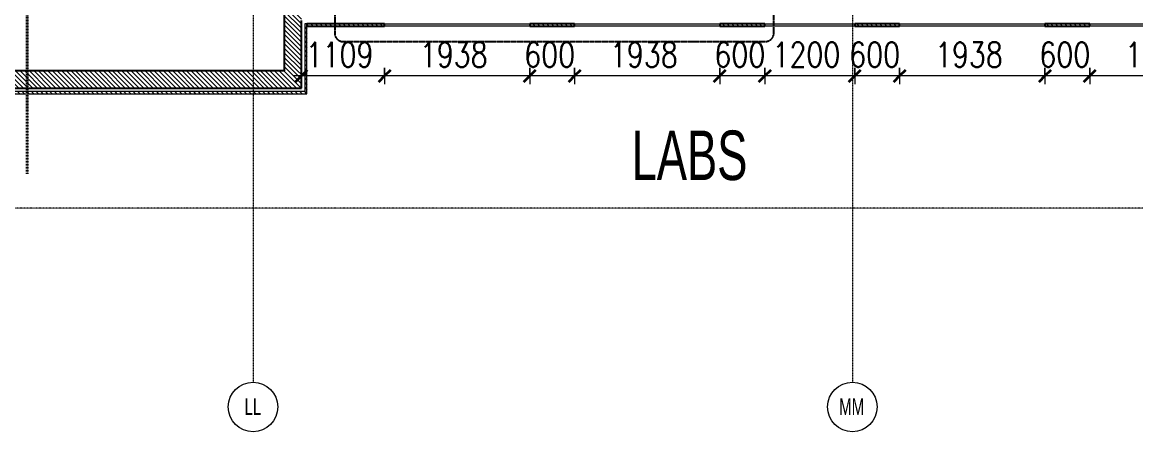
# Model space of a CAD drawing. Header units: millimetres. Extents: x -25222 to 91371, y -63339 to 20835.
# Drawn here: x 58655 to 73517, y -63101 to -57641 of the extents above; entities that cross this region are included whole.
import ezdxf

# ---------------------------------------------------------------- set-up
doc = ezdxf.new("R2010")
doc.units = ezdxf.units.MM
for name, pattern in [('Cut Out Line', [2, 1, -1]), ('Dash_2_', [6.35, 3.175, -3.175]), ('Grid Line', [22.225, 12.7, -3.175, 3.175, -3.175]), ('IMPORT-SLDTANVISIBLE0', [12.7, 6.35, -1.27, 1.27, -1.27, 1.27, -1.27])]:
    doc.linetypes.add(name, pattern=pattern)
for name, color, linetype, lineweight in [('A-ANNO-DIMS', 211, 'Continuous', 9), ('A-ANNO-DIMS-110', 211, 'Continuous', 9), ('A-ANNO-SYMB', 150, 'Continuous', 9), ('A-DETL', 90, 'Continuous', 5), ('A-DETL-HDLN', 90, 'Dash_2_', 5), ('A-WALL', 113, 'Continuous', 5), ('A-WALL-PATT', 111, 'Continuous', 25), ('G-ANNO-TEXT', 231, 'Continuous', 9), ('S-GRID', 1, 'Continuous', 9), ('S-GRID-IDEN', 1, 'Continuous', 9)]:
    doc.layers.add(name, color=color, linetype=linetype, lineweight=lineweight)
doc.styles.add('RomanS', font='romans__.ttf', dxfattribs={"width": 0.8, "height": 330})
doc.styles.add('Swis721 Cn BT', font='swissc.ttf', dxfattribs={"width": 0.8, "height": 220})
doc.styles.add('Swis721 Cn BT_5', font='swissc.ttf', dxfattribs={"width": 0.8, "height": 660})
doc.dimstyles.new('Diagonal_-__3_mm_ROMAN', dxfattribs={"dimscale": 304.8, "dimtxt": 335.231452, "dimasz": 0.541339, "dimexe": 0.360892, "dimexo": 0.0625, "dimgap": 0.018045, "dimtad": 1, "dimdec": 0, "dimzin": 0, "dimdsep": 46, "dimtxsty": 'RomanS', "dimblk1": 'OBLIQUE', "dimblk2": 'OBLIQUE', "dimsah": 1, "dimcen": 0.09, "dimdle": 0.360892, "dimazin": 0, "dimtfac": 1, "dimtdec": 4, "dimtix": 1, "dimtmove": 0, "dimatfit": 3, "dimfxl": 0.360892, "dimfxlon": 1, "dimtvp": 1, "dimtolj": 1, "dimtzin": 0, "dimarcsym": 2})
pattern_1 = [(315, (14219.89, -54691.457), (30.869454, 30.869454), [])]

# ---------------------------------------------------------------- blocks, each defined once
blk = doc.blocks.new('Grid - M_Grid Head - Circle 2-3337206-4_ FOURTH FLOOR - GA PLAN')
at = {"layer": 'S-GRID-IDEN'}
blk.add_circle((0, 0), 3, dxfattribs=at)
blk = doc.blocks.new('DIMBLOCK119-4_ FOURTH FLOOR - GA PLAN')
at = {"layer": 'A-ANNO-DIMS-110', "transparency": 16777216}
for p, q in [((72904, -58247), (72904, -58467)), ((72904, -58357), (72904, -58247)), ((74842, -58247), (74842, -58467)), ((74842, -58357), (74842, -58247)), ((74842, -58357), (72904, -58357))]:
    blk.add_line(p, q, dxfattribs=at)
at = {"layer": 'A-ANNO-DIMS-110', "lineweight": 35, "transparency": 16777216}
for p, q in [((72904, -58357), (72821, -58439)), ((72904, -58357), (72986, -58274)), ((74842, -58357), (74759, -58439)), ((74842, -58357), (74924, -58274))]:
    blk.add_line(p, q, dxfattribs=at)
at = {"layer": 'A-ANNO-DIMS-110', "color": 0, "transparency": 16777216, "insert": (73375, -57908), "char_height": 330, "width": 1193.86, "attachment_point": 1, "line_spacing_factor": 0.983083, "style": 'RomanS'}
blk.add_mtext('1938', dxfattribs=at)
blk = doc.blocks.new('_Oblique')
at = {"color": 0, "linetype": 'ByBlock', "lineweight": -2}
blk.add_line((-0.5, -0.5), (0.5, 0.5), dxfattribs=at)
blk = doc.blocks.new('DIMBLOCK120-4_ FOURTH FLOOR - GA PLAN')
at = {"layer": 'A-ANNO-DIMS-110', "transparency": 16777216}
for p, q in [((72304, -58247), (72304, -58467)), ((72304, -58357), (72304, -58247)), ((72904, -58247), (72904, -58467)), ((72904, -58357), (72904, -58247)), ((72904, -58357), (72304, -58357))]:
    blk.add_line(p, q, dxfattribs=at)
at = {"layer": 'A-ANNO-DIMS-110', "lineweight": 35, "transparency": 16777216}
for p, q in [((72304, -58357), (72222, -58439)), ((72304, -58357), (72387, -58274)), ((72904, -58357), (72821, -58439)), ((72904, -58357), (72986, -58274))]:
    blk.add_line(p, q, dxfattribs=at)
at = {"layer": 'A-ANNO-DIMS-110', "color": 0, "transparency": 16777216, "insert": (72231, -57908), "char_height": 330, "width": 895.39, "attachment_point": 1, "line_spacing_factor": 0.983083, "style": 'RomanS'}
blk.add_mtext('600', dxfattribs=at)
blk = doc.blocks.new('DIMBLOCK121-4_ FOURTH FLOOR - GA PLAN')
at = {"layer": 'A-ANNO-DIMS-110', "transparency": 16777216}
for p, q in [((70366, -58247), (70366, -58467)), ((70366, -58357), (70366, -58247)), ((72304, -58247), (72304, -58467)), ((72304, -58357), (72304, -58247)), ((72304, -58357), (70366, -58357))]:
    blk.add_line(p, q, dxfattribs=at)
at = {"layer": 'A-ANNO-DIMS-110', "lineweight": 35, "transparency": 16777216}
for p, q in [((70366, -58357), (70284, -58439)), ((70366, -58357), (70449, -58274)), ((72304, -58357), (72222, -58439)), ((72304, -58357), (72387, -58274))]:
    blk.add_line(p, q, dxfattribs=at)
at = {"layer": 'A-ANNO-DIMS-110', "color": 0, "transparency": 16777216, "insert": (70838, -57908), "char_height": 330, "width": 1193.86, "attachment_point": 1, "line_spacing_factor": 0.983083, "style": 'RomanS'}
blk.add_mtext('1938', dxfattribs=at)
blk = doc.blocks.new('DIMBLOCK122-4_ FOURTH FLOOR - GA PLAN')
at = {"layer": 'A-ANNO-DIMS-110', "transparency": 16777216}
for p, q in [((69766, -58247), (69766, -58467)), ((69766, -58357), (69766, -58247)), ((70366, -58247), (70366, -58467)), ((70366, -58357), (70366, -58247)), ((70366, -58357), (69766, -58357))]:
    blk.add_line(p, q, dxfattribs=at)
at = {"layer": 'A-ANNO-DIMS-110', "lineweight": 35, "transparency": 16777216}
for p, q in [((69766, -58357), (69684, -58439)), ((69766, -58357), (69849, -58274)), ((70366, -58357), (70284, -58439)), ((70366, -58357), (70449, -58274))]:
    blk.add_line(p, q, dxfattribs=at)
at = {"layer": 'A-ANNO-DIMS-110', "color": 0, "transparency": 16777216, "insert": (69693, -57908), "char_height": 330, "width": 895.39, "attachment_point": 1, "line_spacing_factor": 0.983083, "style": 'RomanS'}
blk.add_mtext('600', dxfattribs=at)
blk = doc.blocks.new('DIMBLOCK123-4_ FOURTH FLOOR - GA PLAN')
at = {"layer": 'A-ANNO-DIMS-110', "transparency": 16777216}
for p, q in [((68566, -58247), (68566, -58467)), ((68566, -58357), (68566, -58247)), ((69766, -58247), (69766, -58467)), ((69766, -58357), (69766, -58247)), ((69766, -58357), (68566, -58357))]:
    blk.add_line(p, q, dxfattribs=at)
at = {"layer": 'A-ANNO-DIMS-110', "lineweight": 35, "transparency": 16777216}
for p, q in [((68566, -58357), (68484, -58439)), ((68566, -58357), (68649, -58274)), ((69766, -58357), (69684, -58439)), ((69766, -58357), (69849, -58274))]:
    blk.add_line(p, q, dxfattribs=at)
at = {"layer": 'A-ANNO-DIMS-110', "color": 0, "transparency": 16777216, "insert": (68669, -57908), "char_height": 330, "width": 1193.86, "attachment_point": 1, "line_spacing_factor": 0.983083, "style": 'RomanS'}
blk.add_mtext('1200', dxfattribs=at)
blk = doc.blocks.new('DIMBLOCK124-4_ FOURTH FLOOR - GA PLAN')
at = {"layer": 'A-ANNO-DIMS-110', "transparency": 16777216}
for p, q in [((67966, -58247), (67966, -58467)), ((67966, -58357), (67966, -58247)), ((68566, -58247), (68566, -58467)), ((68566, -58357), (68566, -58247)), ((68566, -58357), (67966, -58357))]:
    blk.add_line(p, q, dxfattribs=at)
at = {"layer": 'A-ANNO-DIMS-110', "lineweight": 35, "transparency": 16777216}
for p, q in [((67966, -58357), (67883, -58439)), ((67966, -58357), (68048, -58274)), ((68566, -58357), (68484, -58439)), ((68566, -58357), (68649, -58274))]:
    blk.add_line(p, q, dxfattribs=at)
at = {"layer": 'A-ANNO-DIMS-110', "color": 0, "transparency": 16777216, "insert": (67893, -57908), "char_height": 330, "width": 895.39, "attachment_point": 1, "line_spacing_factor": 0.983083, "style": 'RomanS'}
blk.add_mtext('600', dxfattribs=at)
blk = doc.blocks.new('DIMBLOCK125-4_ FOURTH FLOOR - GA PLAN')
at = {"layer": 'A-ANNO-DIMS-110', "transparency": 16777216}
for p, q in [((66028, -58247), (66028, -58467)), ((66028, -58357), (66028, -58247)), ((67966, -58247), (67966, -58467)), ((67966, -58357), (67966, -58247)), ((67966, -58357), (66028, -58357))]:
    blk.add_line(p, q, dxfattribs=at)
at = {"layer": 'A-ANNO-DIMS-110', "lineweight": 35, "transparency": 16777216}
for p, q in [((66028, -58357), (65945, -58439)), ((66028, -58357), (66110, -58274)), ((67966, -58357), (67883, -58439)), ((67966, -58357), (68048, -58274))]:
    blk.add_line(p, q, dxfattribs=at)
at = {"layer": 'A-ANNO-DIMS-110', "color": 0, "transparency": 16777216, "insert": (66499, -57908), "char_height": 330, "width": 1193.86, "attachment_point": 1, "line_spacing_factor": 0.983083, "style": 'RomanS'}
blk.add_mtext('1938', dxfattribs=at)
blk = doc.blocks.new('DIMBLOCK126-4_ FOURTH FLOOR - GA PLAN')
at = {"layer": 'A-ANNO-DIMS-110', "transparency": 16777216}
for p, q in [((65428, -58247), (65428, -58467)), ((65428, -58357), (65428, -58247)), ((66028, -58247), (66028, -58467)), ((66028, -58357), (66028, -58247)), ((66028, -58357), (65428, -58357))]:
    blk.add_line(p, q, dxfattribs=at)
at = {"layer": 'A-ANNO-DIMS-110', "lineweight": 35, "transparency": 16777216}
for p, q in [((65428, -58357), (65346, -58439)), ((65428, -58357), (65511, -58274)), ((66028, -58357), (65945, -58439)), ((66028, -58357), (66110, -58274))]:
    blk.add_line(p, q, dxfattribs=at)
at = {"layer": 'A-ANNO-DIMS-110', "color": 0, "transparency": 16777216, "insert": (65355, -57908), "char_height": 330, "width": 895.39, "attachment_point": 1, "line_spacing_factor": 0.983083, "style": 'RomanS'}
blk.add_mtext('600', dxfattribs=at)
blk = doc.blocks.new('DIMBLOCK127-4_ FOURTH FLOOR - GA PLAN')
at = {"layer": 'A-ANNO-DIMS-110', "transparency": 16777216}
for p, q in [((63490, -58247), (63490, -58467)), ((63490, -58357), (63490, -58247)), ((65428, -58247), (65428, -58467)), ((65428, -58357), (65428, -58247)), ((65428, -58357), (63490, -58357))]:
    blk.add_line(p, q, dxfattribs=at)
at = {"layer": 'A-ANNO-DIMS-110', "lineweight": 35, "transparency": 16777216}
for p, q in [((63490, -58357), (63408, -58439)), ((63490, -58357), (63573, -58274)), ((65428, -58357), (65346, -58439)), ((65428, -58357), (65511, -58274))]:
    blk.add_line(p, q, dxfattribs=at)
at = {"layer": 'A-ANNO-DIMS-110', "color": 0, "transparency": 16777216, "insert": (63962, -57908), "char_height": 330, "width": 1193.86, "attachment_point": 1, "line_spacing_factor": 0.983083, "style": 'RomanS'}
blk.add_mtext('1938', dxfattribs=at)
blk = doc.blocks.new('DIMBLOCK128-4_ FOURTH FLOOR - GA PLAN')
at = {"layer": 'A-ANNO-DIMS-110', "transparency": 16777216}
for p, q in [((62381, -58467), (62381, -58247)), ((63490, -58247), (63490, -58467)), ((63490, -58357), (63490, -58247)), ((63490, -58357), (62271, -58357)), ((62381, -58357), (62381, -58467))]:
    blk.add_line(p, q, dxfattribs=at)
at = {"layer": 'A-ANNO-DIMS-110', "lineweight": 35, "transparency": 16777216}
for p, q in [((62381, -58357), (62299, -58439)), ((62381, -58357), (62464, -58274)), ((63490, -58357), (63408, -58439)), ((63490, -58357), (63573, -58274))]:
    blk.add_line(p, q, dxfattribs=at)
at = {"layer": 'A-ANNO-DIMS-110', "color": 0, "transparency": 16777216, "insert": (62438, -57908), "char_height": 330, "width": 1193.86, "attachment_point": 1, "line_spacing_factor": 0.983083, "style": 'RomanS'}
blk.add_mtext('1109', dxfattribs=at)

msp = doc.modelspace()

# ---------------------------------------------------------------- hatches: boundary and pattern name
at = {"layer": 'A-WALL-PATT', "lineweight": 5}
h = msp.add_hatch(dxfattribs=at)
h.set_pattern_fill('FP_1', color=9, style=0, pattern_type=2)
h.set_pattern_definition(pattern_1)
h.paths.add_polyline_path([(62151.1, -58288.7), (62381.1, -58288.7), (62381.1, -57388.7), (62151.1, -57388.7), (62151.1, -58078.1)], flags=0)
h = msp.add_hatch(dxfattribs=at)
h.set_pattern_fill('FP_1', color=9, style=0, pattern_type=2)
h.set_pattern_definition(pattern_1)
h.paths.add_polyline_path([(62455.1, -58563.7), (62455.1, -57663.7), (62425.1, -57663.7), (62425.1, -58563.7)], flags=0)
h = msp.add_hatch(dxfattribs=at)
h.set_pattern_fill('FP_1', color=9, style=0, pattern_type=2)
h.set_pattern_definition(pattern_1)
h.paths.add_polyline_path([(84998.5, -57693.7), (86040.1, -57693.7), (86040.1, -57663.7), (84655.1, -57663.7), (84655.1, -57693.7)], flags=0)
h.paths.add_polyline_path([(79735.1, -57693.7), (80179.1, -57693.7), (80179.1, -57663.7), (79579.4, -57663.7), (79579.4, -57693.7)], flags=0)
h.paths.add_polyline_path([(77435.1, -57693.7), (77641.4, -57693.7), (77641.4, -57663.7), (76641.8, -57663.7), (76641.8, -57693.7), (77415.1, -57693.7)], flags=0)
h.paths.add_polyline_path([(82117.1, -57693.7), (82717.1, -57693.7), (82717.1, -57663.7), (82117.1, -57663.7)], flags=0)
h.paths.add_polyline_path([(72855.1, -57693.7), (72903.8, -57693.7), (72903.8, -57663.7), (72304.1, -57663.7), (72304.1, -57693.7), (72740.1, -57693.7)], flags=0)
h.paths.add_polyline_path([(74841.8, -57693.7), (75441.8, -57693.7), (75441.8, -57663.7), (74841.8, -57663.7)], flags=0)
h.paths.add_polyline_path([(70366.1, -57693.7), (70366.1, -57663.7), (69766.2, -57663.7), (69766.2, -57693.7), (70307.5, -57693.7)], flags=0)
h.paths.add_polyline_path([(68566.2, -57693.7), (68566.2, -57663.7), (67965.8, -57663.7), (67965.8, -57693.7), (68501.3, -57693.7)], flags=0)
h.paths.add_polyline_path([(63490.1, -57693.7), (63490.1, -57663.7), (62455.1, -57663.7), (62455.1, -57693.7), (63465.1, -57693.7)], flags=0)
h.paths.add_polyline_path([(65428.1, -57693.7), (66027.8, -57693.7), (66027.8, -57663.7), (65428.1, -57663.7)], flags=0)
h = msp.add_hatch(dxfattribs=at)
h.set_pattern_fill('FP_1', color=9, style=0, pattern_type=2)
h.set_pattern_definition(pattern_1)
h.paths.add_polyline_path([(55616.6, -58518.7), (62381.1, -58518.7), (62381.1, -58288.7), (43795.1, -58288.7), (43795.1, -58518.7), (48271.1, -58518.7)], flags=0)
h.paths.add_polyline_path([(-18494.9, -58518.7), (-16564.9, -58518.7), (-16564.9, -58288.7), (-19394.9, -58288.7), (-19394.9, -58518.7), (-19164.9, -58518.7)], flags=0)
h.paths.add_polyline_path([(18889.2, -58518.7), (18925, -58518.7), (18925, -58288.7), (13205.1, -58288.7), (13205.1, -58518.7)], flags=0)
h = msp.add_hatch(dxfattribs=at)
h.set_pattern_fill('FP_1', color=9, style=0, pattern_type=2)
h.set_pattern_definition(pattern_1)
h.paths.add_polyline_path([(55616.6, -58593.7), (62455.1, -58593.7), (62455.1, -58563.7), (43795.1, -58563.7), (43795.1, -58593.7), (48271.1, -58593.7)], flags=0)
h.paths.add_polyline_path([(-19394.9, -58593.7), (-16564.9, -58593.7), (-16564.9, -58563.7), (-19454.9, -58563.7), (-19454.9, -58593.7)], flags=0)
h.paths.add_polyline_path([(18695, -58593.7), (18925, -58593.7), (18925, -58563.7), (13205.1, -58563.7), (13205.1, -58593.7)], flags=0)

# ---------------------------------------------------------------- linework, layer by layer
at = {"layer": 'A-ANNO-SYMB', "linetype": 'IMPORT-SLDTANVISIBLE0', "lineweight": 25}
for p, q in [((62825.4, -48783.4), (62825.4, -57787.4)), ((68686, -57787.4), (68686, -48783.4)), ((62935.4, -57897.4), (68576, -57897.4))]:
    msp.add_line(p, q, dxfattribs=at)
for centre, start, end in [((62935.4, -57787.4), 180, 270), ((68576, -57787.4), 270, 0)]:
    msp.add_arc(centre, 110, start, end, dxfattribs=at)
at = {"layer": 'A-DETL', "linetype": 'Cut Out Line', "lineweight": 40}
msp.add_line((58720.1, -48964.9), (58720.1, -59664.9), dxfattribs=at)
at = {"layer": 'A-DETL-HDLN'}
msp.add_line((87179.7, -60118.7), (49300.1, -60118.7), dxfattribs=at)
at = {"layer": 'A-WALL', "lineweight": 25}
for p, q in [((62151.1, -57388.7), (62151.1, -58288.7)), ((62381.1, -58518.7), (62381.1, -57618.7)), ((63490.1, -57663.7), (62455.1, -57663.7)), ((63490.1, -57693.7), (63490.1, -57663.7)), ((66027.8, -57663.7), (65428.1, -57663.7)), ((65428.1, -57663.7), (65428.1, -57693.7)), ((66027.8, -57693.7), (66027.8, -57663.7)), ((68566.2, -57663.7), (67965.8, -57663.7)), ((67965.8, -57663.7), (67965.8, -57693.7)), ((68566.2, -57693.7), (68566.2, -57663.7)), ((70366.1, -57663.7), (69766.2, -57663.7)), ((69766.2, -57663.7), (69766.2, -57693.7)), ((70366.1, -57693.7), (70366.1, -57663.7)), ((72903.8, -57663.7), (72304.1, -57663.7)), ((72304.1, -57663.7), (72304.1, -57693.7)), ((72903.8, -57693.7), (72903.8, -57663.7)), ((62455.1, -57693.7), (63490.1, -57693.7)), ((65428.1, -57693.7), (66027.8, -57693.7)), ((67965.8, -57693.7), (68566.2, -57693.7)), ((69766.2, -57693.7), (70366.1, -57693.7)), ((72304.1, -57693.7), (72903.8, -57693.7)), ((62151.1, -58288.7), (44025.1, -58288.7)), ((43795.1, -58518.7), (62381.1, -58518.7))]:
    msp.add_line(p, q, dxfattribs=at)
at = {"layer": 'A-WALL'}
for p, q in [((62425.1, -57663.7), (62425.1, -58563.7)), ((62455.1, -57663.7), (62425.1, -57663.7)), ((62455.1, -58593.7), (62455.1, -57663.7)), ((63490.1, -57663.7), (65428.1, -57663.7)), ((66027.8, -57663.7), (67965.8, -57663.7)), ((68566.2, -57663.7), (69766.2, -57663.7)), ((70366.1, -57663.7), (72304.1, -57663.7)), ((72903.8, -57663.7), (74841.8, -57663.7)), ((65428.1, -57693.7), (63490.1, -57693.7)), ((67965.8, -57693.7), (66027.8, -57693.7)), ((69766.2, -57693.7), (68566.2, -57693.7)), ((72304.1, -57693.7), (70366.1, -57693.7)), ((74841.8, -57693.7), (72903.8, -57693.7)), ((62425.1, -58563.7), (43795.1, -58563.7)), ((43795.1, -58593.7), (62455.1, -58593.7))]:
    msp.add_line(p, q, dxfattribs=at)
at = {"layer": 'S-GRID', "linetype": 'Grid Line'}
for p, q in [((61735.1, 20089.7), (61735.1, -62440.6)), ((69735.1, 20089.7), (69735.1, -62440.6))]:
    msp.add_line(p, q, dxfattribs=at)

# ---------------------------------------------------------------- block references
at = {"layer": 'S-GRID-IDEN', "xscale": 110, "yscale": 110, "zscale": 110, "rotation": 180}
for p in [(61735.1, -62770.6), (69735.1, -62770.6)]:
    msp.add_blockref('Grid - M_Grid Head - Circle 2-3337206-4_ FOURTH FLOOR - GA PLAN', p, dxfattribs=at)

# ---------------------------------------------------------------- texts
at = {"layer": 'G-ANNO-TEXT', "color": 7, "insert": (66787.8, -59084.9), "char_height": 660, "width": 1777.822, "attachment_point": 1, "style": 'Swis721 Cn BT_5'}
msp.add_mtext('LABS', dxfattribs=at)
at = {"layer": 'S-GRID-IDEN', "char_height": 220, "attachment_point": 1, "style": 'Swis721 Cn BT'}
for s, insert, width in [('LL', (61621.7, -62656.6), 268.084), ('MM', (69557.5, -62656.6), 423.291)]:
    msp.add_mtext(s, dxfattribs=dict(at, insert=insert, width=width))

# ---------------------------------------------------------------- dimensions: what is measured, and where the dimension line sits
at = {"layer": 'A-ANNO-DIMS'}
for base, p1, p2, override, picture, middle in [((62381.1, -58356.8), (63490.1, -58246.8), (62381.1, -58466.8), {"dimpost": '<>', "dimfxl": 1130.610897}, 'DIMBLOCK128-4_ FOURTH FLOOR - GA PLAN', (62935.6, -58184.8)), ((63490.1, -58356.8), (65428.1, -58246.8), (63490.1, -58246.8), {"dimpost": '<>', "dimfxl": 1938}, 'DIMBLOCK127-4_ FOURTH FLOOR - GA PLAN', (64459.1, -58184.8)), ((65428.1, -58356.8), (66027.8, -58246.8), (65428.1, -58246.8), {"dimpost": '<>', "dimfxl": 599.696196}, 'DIMBLOCK126-4_ FOURTH FLOOR - GA PLAN', (65727.9, -58184.8)), ((67965.8, -58356.8), (68566.2, -58246.8), (67965.8, -58246.8), {"dimpost": '<>', "dimfxl": 600.432567}, 'DIMBLOCK124-4_ FOURTH FLOOR - GA PLAN', (68266, -58184.8)), ((68566.2, -58356.8), (69766.2, -58246.8), (68566.2, -58246.8), {"dimpost": '<>', "dimfxl": 1200}, 'DIMBLOCK123-4_ FOURTH FLOOR - GA PLAN', (69166.2, -58184.8)), ((69766.2, -58356.8), (70366.1, -58246.8), (69766.2, -58246.8), {"dimpost": '<>', "dimfxl": 599.931301}, 'DIMBLOCK122-4_ FOURTH FLOOR - GA PLAN', (70066.2, -58184.8)), ((70366.1, -58356.8), (72304.1, -58246.8), (70366.1, -58246.8), {"dimpost": '<>', "dimfxl": 1938}, 'DIMBLOCK121-4_ FOURTH FLOOR - GA PLAN', (71335.1, -58184.8)), ((72304.1, -58356.8), (72903.8, -58246.8), (72304.1, -58246.8), {"dimpost": '<>', "dimfxl": 599.665122}, 'DIMBLOCK120-4_ FOURTH FLOOR - GA PLAN', (72604, -58184.8))]:
    dim = msp.add_linear_dim(base=base, p1=p1, p2=p2, dimstyle='Diagonal_-__3_mm_ROMAN', override=override, dxfattribs=at)
    dim.commit()
    dim.dimension.update_dxf_attribs({"geometry": picture, "text_midpoint": middle})
for base, p1, p2, picture, middle in [((66027.8, -58356.8), (67965.8, -58246.8), (66027.8, -58246.8), 'DIMBLOCK125-4_ FOURTH FLOOR - GA PLAN', (66996.8, -58184.8)), ((72903.8, -58356.8), (74841.8, -58246.8), (72903.8, -58246.8), 'DIMBLOCK119-4_ FOURTH FLOOR - GA PLAN', (73872.8, -58184.8))]:
    dim = msp.add_linear_dim(base=base, p1=p1, p2=p2, angle=0, dimstyle='Diagonal_-__3_mm_ROMAN', override={"dimpost": '<>', "dimfxl": 1938}, dxfattribs=at)
    dim.commit()
    dim.dimension.update_dxf_attribs({"geometry": picture, "text_midpoint": middle})

doc.saveas('drawing.dxf')
